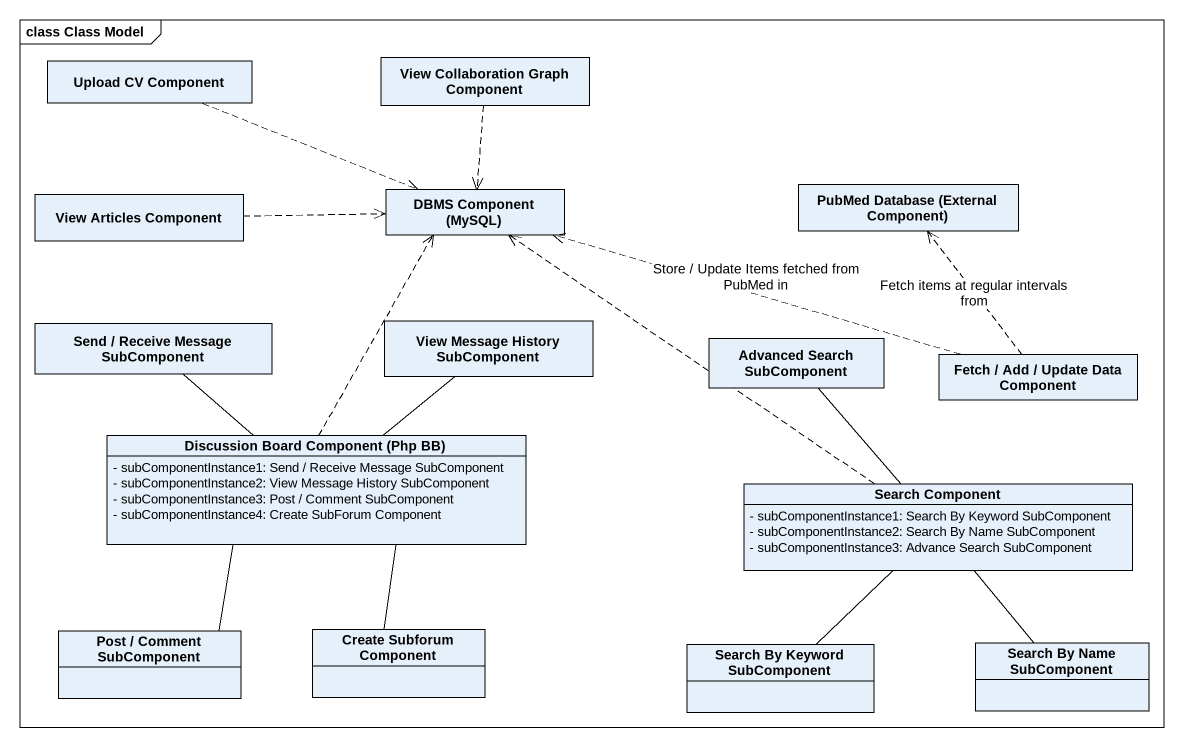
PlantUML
@startuml
mainframe class Class Model
hide circle
hide empty members
skinparam classAttributeIconSize 0
class "Upload CV Component" as Upload_CV_Component
class "View Collaboration Graph Component" as View_Collaboration_Graph
class "View Articles Component" as View_Articles_Component
class "DBMS Component (MySQL)" as DBMS_Component_MySQL
class "PubMed Database (External Component)" as PubMed_Database_External
class "View Message History SubComponent" as View_Message_History
class "Send / Receive Message SubComponent" as Send_Receive_Message
class "Advanced Search SubComponent" as Advanced_Search_SubComponent
class "Fetch / Add / Update Data Component" as Fetch_Add_Update_Data
class "Discussion Board Component (Php BB)" as Discussion_Board_Component {
  - subComponentInstance1: Send / Receive Message SubComponent
  - subComponentInstance2: View Message History SubComponent
  - subComponentInstance3: Post / Comment SubComponent
  - subComponentInstance4: Create SubForum Component
}
class "Search Component" as Search_Component {
  - subComponentInstance1: Search By Keyword SubComponent
  - subComponentInstance2: Search By Name SubComponent
  - subComponentInstance3: Advance Search SubComponent
}
class "Post / Comment SubComponent" as Post_Comment_SubComponent
class "Create Subforum Component" as Create_Subforum_Component
class "Search By Keyword SubComponent" as Search_By_Keyword
class "Search By Name SubComponent" as Search_By_Name_SubComponent
Upload_CV_Component .right.> DBMS_Component_MySQL
View_Collaboration_Graph ..> DBMS_Component_MySQL
View_Articles_Component .right.> DBMS_Component_MySQL
View_Message_History -- Discussion_Board_Component
Send_Receive_Message -- Discussion_Board_Component
Advanced_Search_SubComponent -- Search_Component
Fetch_Add_Update_Data .left.> DBMS_Component_MySQL : Store / Update Items fetched from PubMed in
Fetch_Add_Update_Data .up.> PubMed_Database_External : Fetch items at regular intervals from
Discussion_Board_Component .up.> DBMS_Component_MySQL
Discussion_Board_Component -- Post_Comment_SubComponent
Discussion_Board_Component -- Create_Subforum_Component
Search_Component .up.> DBMS_Component_MySQL
Search_Component -- Search_By_Keyword
Search_Component -- Search_By_Name_SubComponent
@enduml
